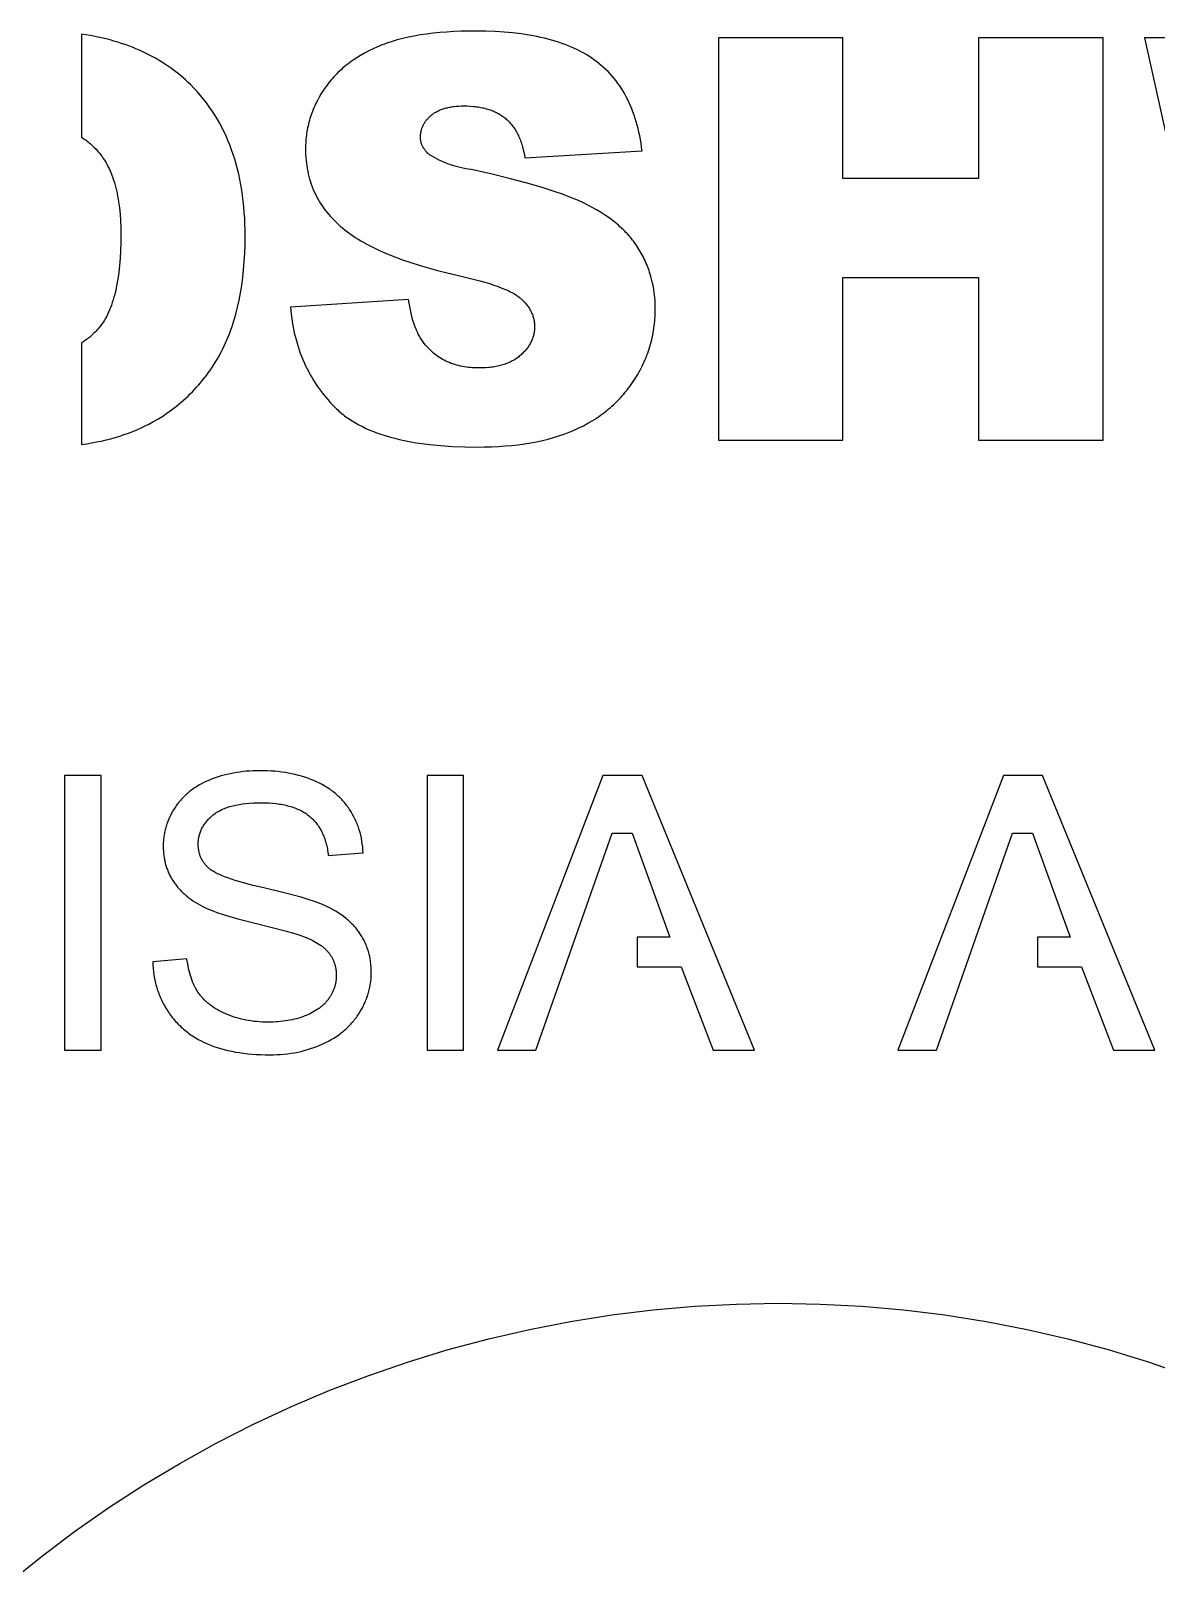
# Model space of a CAD drawing. Extents: x 6637 to 7139, y -93 to 119.
# Drawn here: x 6734.49 to 6765.24, y 26.84 to 69.22 of the extents above; entities that cross this region are included whole.
import ezdxf

# ---------------------------------------------------------------- set-up
doc = ezdxf.new("R2010")
doc.units = 0
doc.header["$MEASUREMENT"] = 0
doc.layers.add('DEFAULT', color=7, linetype='CONTINUOUS')
doc.layers.add('MAKE2D$VISIBLE$CURVES', color=7, linetype='CONTINUOUS')

msp = doc.modelspace()

# ---------------------------------------------------------------- linework, layer by layer
at = {"layer": 'DEFAULT'}
msp.add_lwpolyline([(6735.87, 66.318), (6735.9, 66.298), (6735.93, 66.277), (6735.96, 66.257), (6735.99, 66.235), (6736.019, 66.213), (6736.047, 66.191), (6736.076, 66.167), (6736.104, 66.144), (6736.132, 66.119), (6736.159, 66.094), (6736.186, 66.069), (6736.212, 66.043), (6736.265, 65.989), (6736.315, 65.933), (6736.354, 65.888), (6736.391, 65.84), (6736.427, 65.792), (6736.462, 65.741), (6736.496, 65.689), (6736.528, 65.635), (6736.559, 65.58), (6736.589, 65.523), (6736.618, 65.464), (6736.645, 65.404), (6736.672, 65.342), (6736.697, 65.279), (6736.72, 65.214), (6736.743, 65.147), (6736.764, 65.079), (6736.785, 65.009), (6736.804, 64.937), (6736.821, 64.864), (6736.838, 64.789), (6736.853, 64.712), (6736.867, 64.634), (6736.88, 64.554), (6736.902, 64.39), (6736.919, 64.219), (6736.931, 64.041), (6736.939, 63.857), (6736.941, 63.666), (6736.939, 63.44), (6736.932, 63.223), (6736.92, 63.015), (6736.904, 62.815), (6736.882, 62.625), (6736.857, 62.443), (6736.842, 62.355), (6736.826, 62.27), (6736.809, 62.187), (6736.791, 62.106), (6736.772, 62.027), (6736.751, 61.95), (6736.73, 61.876), (6736.707, 61.804), (6736.683, 61.734), (6736.658, 61.666), (6736.631, 61.601), (6736.604, 61.538), (6736.575, 61.476), (6736.545, 61.418), (6736.514, 61.361), (6736.482, 61.307), (6736.465, 61.28), (6736.449, 61.254), (6736.432, 61.229), (6736.414, 61.204), (6736.396, 61.18), (6736.378, 61.156), (6736.36, 61.133), (6736.341, 61.111), (6736.315, 61.081), (6736.289, 61.051), (6736.262, 61.022), (6736.235, 60.994), (6736.207, 60.966), (6736.178, 60.939), (6736.15, 60.912), (6736.12, 60.887), (6736.091, 60.862), (6736.06, 60.837), (6736.03, 60.814), (6735.999, 60.791), (6735.967, 60.768), (6735.935, 60.746), (6735.903, 60.725), (6735.87, 60.705), (6735.87, 57.929), (6736.008, 57.949), (6736.143, 57.971), (6736.277, 57.996), (6736.408, 58.023), (6736.537, 58.053), (6736.664, 58.085), (6736.789, 58.12), (6736.912, 58.157), (6737.032, 58.197), (6737.15, 58.239), (6737.266, 58.284), (6737.38, 58.331), (6737.492, 58.381), (6737.601, 58.433), (6737.709, 58.487), (6737.814, 58.544), (6737.965, 58.632), (6738.111, 58.724), (6738.183, 58.772), (6738.253, 58.821), (6738.322, 58.87), (6738.391, 58.921), (6738.458, 58.973), (6738.523, 59.026), (6738.588, 59.08), (6738.652, 59.135), (6738.714, 59.192), (6738.776, 59.249), (6738.836, 59.307), (6738.895, 59.367), (6738.953, 59.427), (6739.01, 59.489), (6739.066, 59.551), (6739.12, 59.615), (6739.174, 59.68), (6739.226, 59.746), (6739.277, 59.813), (6739.327, 59.881), (6739.376, 59.95), (6739.424, 60.02), (6739.471, 60.091), (6739.516, 60.163), (6739.561, 60.236), (6739.604, 60.311), (6739.687, 60.463), (6739.727, 60.54), (6739.766, 60.619), (6739.803, 60.7), (6739.839, 60.782), (6739.874, 60.865), (6739.908, 60.949), (6739.94, 61.035), (6739.971, 61.122), (6740.029, 61.301), (6740.082, 61.485), (6740.131, 61.674), (6740.174, 61.869), (6740.212, 62.069), (6740.245, 62.274), (6740.272, 62.485), (6740.295, 62.702), (6740.313, 62.923), (6740.326, 63.151), (6740.333, 63.383), (6740.336, 63.621), (6740.334, 63.786), (6740.33, 63.948), (6740.323, 64.108), (6740.312, 64.266), (6740.299, 64.421), (6740.284, 64.575), (6740.265, 64.725), (6740.243, 64.874), (6740.218, 65.02), (6740.191, 65.164), (6740.16, 65.306), (6740.127, 65.445), (6740.091, 65.582), (6740.052, 65.717), (6740.01, 65.849), (6739.965, 65.979), (6739.917, 66.107), (6739.866, 66.232), (6739.813, 66.355), (6739.756, 66.476), (6739.697, 66.595), (6739.634, 66.711), (6739.569, 66.825), (6739.501, 66.937), (6739.43, 67.046), (6739.356, 67.153), (6739.279, 67.258), (6739.2, 67.36), (6739.117, 67.46), (6739.032, 67.558), (6738.943, 67.653), (6738.852, 67.747), (6738.781, 67.816), (6738.708, 67.883), (6738.634, 67.949), (6738.559, 68.013), (6738.482, 68.076), (6738.404, 68.136), (6738.324, 68.196), (6738.243, 68.253), (6738.16, 68.309), (6738.076, 68.363), (6737.991, 68.415), (6737.904, 68.466), (6737.816, 68.515), (6737.726, 68.563), (6737.635, 68.609), (6737.543, 68.653), (6737.449, 68.696), (6737.353, 68.736), (6737.257, 68.776), (6737.158, 68.813), (6737.059, 68.849), (6736.958, 68.883), (6736.855, 68.916), (6736.752, 68.947), (6736.646, 68.976), (6736.54, 69.004), (6736.322, 69.054), (6736.099, 69.097), (6735.87, 69.134)], close=True, dxfattribs=at)
at = {"layer": 'MAKE2D$VISIBLE$CURVES', "color": 7}
msp.add_lwpolyline([(6741.572, 61.68), (6741.582, 61.577), (6741.594, 61.475), (6741.607, 61.374), (6741.622, 61.274), (6741.64, 61.175), (6741.658, 61.077), (6741.679, 60.981), (6741.702, 60.885), (6741.726, 60.791), (6741.753, 60.698), (6741.781, 60.606), (6741.811, 60.515), (6741.842, 60.425), (6741.876, 60.337), (6741.911, 60.249), (6741.949, 60.163), (6741.988, 60.078), (6742.029, 59.994), (6742.071, 59.911), (6742.116, 59.829), (6742.162, 59.749), (6742.211, 59.669), (6742.261, 59.591), (6742.313, 59.514), (6742.366, 59.438), (6742.422, 59.363), (6742.479, 59.289), (6742.539, 59.217), (6742.6, 59.145), (6742.662, 59.075), (6742.727, 59.006), (6742.794, 58.938), (6742.828, 58.904), (6742.863, 58.871), (6742.899, 58.839), (6742.935, 58.807), (6742.973, 58.776), (6743.011, 58.745), (6743.05, 58.715), (6743.09, 58.685), (6743.131, 58.656), (6743.173, 58.627), (6743.216, 58.599), (6743.259, 58.571), (6743.348, 58.517), (6743.441, 58.466), (6743.537, 58.416), (6743.636, 58.369), (6743.739, 58.323), (6743.845, 58.28), (6743.955, 58.239), (6744.068, 58.2), (6744.184, 58.163), (6744.304, 58.128), (6744.427, 58.096), (6744.553, 58.065), (6744.683, 58.037), (6744.816, 58.01), (6744.952, 57.986), (6745.092, 57.964), (6745.382, 57.926), (6745.685, 57.897), (6746.002, 57.875), (6746.332, 57.863), (6746.675, 57.859), (6746.873, 57.86), (6747.066, 57.866), (6747.255, 57.875), (6747.439, 57.887), (6747.62, 57.904), (6747.796, 57.923), (6747.967, 57.947), (6748.135, 57.974), (6748.298, 58.004), (6748.457, 58.039), (6748.612, 58.076), (6748.762, 58.118), (6748.908, 58.163), (6749.05, 58.211), (6749.187, 58.264), (6749.321, 58.319), (6749.45, 58.379), (6749.576, 58.441), (6749.698, 58.507), (6749.816, 58.577), (6749.874, 58.613), (6749.931, 58.65), (6749.987, 58.687), (6750.042, 58.726), (6750.096, 58.765), (6750.15, 58.805), (6750.202, 58.846), (6750.254, 58.888), (6750.304, 58.931), (6750.354, 58.974), (6750.403, 59.019), (6750.451, 59.064), (6750.498, 59.11), (6750.544, 59.157), (6750.589, 59.205), (6750.633, 59.253), (6750.676, 59.303), (6750.719, 59.353), (6750.76, 59.404), (6750.801, 59.456), (6750.841, 59.509), (6750.879, 59.562), (6750.917, 59.617), (6750.954, 59.672), (6751.025, 59.784), (6751.059, 59.841), (6751.091, 59.898), (6751.123, 59.955), (6751.153, 60.012), (6751.182, 60.07), (6751.21, 60.128), (6751.237, 60.187), (6751.263, 60.246), (6751.287, 60.305), (6751.311, 60.364), (6751.333, 60.424), (6751.354, 60.484), (6751.374, 60.544), (6751.393, 60.605), (6751.41, 60.666), (6751.427, 60.727), (6751.442, 60.789), (6751.457, 60.851), (6751.47, 60.914), (6751.482, 60.976), (6751.493, 61.039), (6751.502, 61.102), (6751.511, 61.166), (6751.518, 61.23), (6751.525, 61.294), (6751.53, 61.359), (6751.534, 61.424), (6751.537, 61.489), (6751.539, 61.62), (6751.537, 61.732), (6751.532, 61.843), (6751.523, 61.952), (6751.511, 62.059), (6751.496, 62.166), (6751.477, 62.271), (6751.455, 62.374), (6751.429, 62.477), (6751.4, 62.578), (6751.384, 62.628), (6751.368, 62.677), (6751.35, 62.727), (6751.332, 62.775), (6751.312, 62.824), (6751.292, 62.872), (6751.271, 62.92), (6751.249, 62.968), (6751.227, 63.015), (6751.203, 63.062), (6751.154, 63.155), (6751.1, 63.247), (6751.073, 63.292), (6751.044, 63.337), (6751.014, 63.381), (6750.983, 63.425), (6750.951, 63.468), (6750.918, 63.511), (6750.884, 63.553), (6750.849, 63.595), (6750.812, 63.637), (6750.775, 63.678), (6750.737, 63.718), (6750.698, 63.759), (6750.658, 63.798), (6750.617, 63.837), (6750.574, 63.876), (6750.531, 63.915), (6750.441, 63.99), (6750.348, 64.063), (6750.25, 64.135), (6750.148, 64.204), (6750.042, 64.272), (6749.932, 64.338), (6749.817, 64.402), (6749.699, 64.464), (6749.574, 64.526), (6749.439, 64.587), (6749.294, 64.648), (6749.139, 64.709), (6748.974, 64.77), (6748.799, 64.831), (6748.421, 64.952), (6748.002, 65.074), (6747.544, 65.194), (6747.047, 65.315), (6746.511, 65.435, -0.10995), (6745.372, 65.839), (6745.356, 65.853), (6745.342, 65.866), (6745.327, 65.879), (6745.314, 65.893), (6745.3, 65.906), (6745.287, 65.92), (6745.275, 65.934), (6745.263, 65.948), (6745.252, 65.962), (6745.241, 65.976), (6745.231, 65.99), (6745.221, 66.004), (6745.211, 66.019), (6745.202, 66.033), (6745.194, 66.048), (6745.186, 66.062), (6745.179, 66.077), (6745.172, 66.092), (6745.165, 66.107), (6745.159, 66.122), (6745.153, 66.137), (6745.148, 66.153), (6745.144, 66.168), (6745.14, 66.184), (6745.136, 66.199), (6745.133, 66.215), (6745.13, 66.231), (6745.128, 66.247), (6745.126, 66.263), (6745.125, 66.279), (6745.124, 66.295), (6745.124, 66.312), (6745.125, 66.334), (6745.125, 66.356), (6745.127, 66.378), (6745.129, 66.4), (6745.132, 66.421), (6745.135, 66.443), (6745.139, 66.464), (6745.143, 66.485), (6745.148, 66.505), (6745.153, 66.526), (6745.16, 66.546), (6745.166, 66.566), (6745.174, 66.586), (6745.182, 66.606), (6745.19, 66.625), (6745.199, 66.644), (6745.209, 66.663), (6745.219, 66.682), (6745.23, 66.7), (6745.241, 66.719), (6745.253, 66.737), (6745.266, 66.755), (6745.279, 66.773), (6745.293, 66.79), (6745.307, 66.807), (6745.322, 66.824), (6745.338, 66.841), (6745.354, 66.858), (6745.37, 66.874), (6745.388, 66.891), (6745.406, 66.907), (6745.424, 66.922), (6745.443, 66.938), (6745.463, 66.953), (6745.483, 66.967), (6745.503, 66.981), (6745.525, 66.995), (6745.547, 67.008), (6745.569, 67.02), (6745.592, 67.032), (6745.616, 67.044), (6745.64, 67.055), (6745.665, 67.065), (6745.69, 67.075), (6745.716, 67.085), (6745.742, 67.094), (6745.769, 67.103), (6745.797, 67.111), (6745.825, 67.118), (6745.854, 67.125), (6745.883, 67.132), (6745.913, 67.138), (6745.943, 67.144), (6745.974, 67.149), (6746.006, 67.154), (6746.038, 67.158), (6746.104, 67.165), (6746.172, 67.169), (6746.243, 67.172), (6746.316, 67.173), (6746.404, 67.172), (6746.491, 67.168), (6746.575, 67.162), (6746.616, 67.157), (6746.656, 67.152), (6746.696, 67.147), (6746.735, 67.14), (6746.774, 67.134), (6746.812, 67.126), (6746.849, 67.118), (6746.886, 67.109), (6746.922, 67.099), (6746.957, 67.089), (6746.992, 67.078), (6747.027, 67.067), (6747.06, 67.054), (6747.093, 67.042), (6747.126, 67.028), (6747.158, 67.014), (6747.189, 66.999), (6747.22, 66.984), (6747.25, 66.968), (6747.279, 66.951), (6747.308, 66.933), (6747.337, 66.915), (6747.364, 66.896), (6747.391, 66.877), (6747.418, 66.857), (6747.444, 66.836), (6747.469, 66.815), (6747.493, 66.792), (6747.518, 66.769), (6747.541, 66.746), (6747.564, 66.721), (6747.587, 66.695), (6747.609, 66.669), (6747.63, 66.642), (6747.651, 66.614), (6747.671, 66.586), (6747.691, 66.556), (6747.71, 66.526), (6747.729, 66.495), (6747.747, 66.464), (6747.765, 66.431), (6747.782, 66.398), (6747.798, 66.364), (6747.814, 66.329), (6747.829, 66.293), (6747.844, 66.257), (6747.859, 66.219), (6747.872, 66.181), (6747.885, 66.142), (6747.898, 66.103), (6747.91, 66.062), (6747.922, 66.021), (6747.943, 65.936), (6747.962, 65.848), (6747.979, 65.757), (6751.179, 65.944), (6751.165, 66.05), (6751.149, 66.154), (6751.132, 66.257), (6751.113, 66.357), (6751.092, 66.456), (6751.069, 66.553), (6751.045, 66.648), (6751.018, 66.741), (6750.99, 66.832), (6750.961, 66.922), (6750.929, 67.01), (6750.896, 67.096), (6750.861, 67.18), (6750.824, 67.262), (6750.786, 67.343), (6750.745, 67.422), (6750.704, 67.499), (6750.66, 67.574), (6750.614, 67.647), (6750.567, 67.719), (6750.518, 67.788), (6750.467, 67.856), (6750.415, 67.922), (6750.361, 67.987), (6750.305, 68.049), (6750.247, 68.11), (6750.188, 68.169), (6750.126, 68.226), (6750.063, 68.281), (6749.999, 68.335), (6749.932, 68.386), (6749.864, 68.436), (6749.794, 68.484), (6749.722, 68.531), (6749.648, 68.576), (6749.572, 68.62), (6749.494, 68.662), (6749.414, 68.702), (6749.333, 68.741), (6749.249, 68.779), (6749.163, 68.815), (6749.075, 68.849), (6748.986, 68.882), (6748.894, 68.913), (6748.801, 68.943), (6748.705, 68.971), (6748.608, 68.998), (6748.509, 69.023), (6748.407, 69.047), (6748.304, 69.069), (6748.092, 69.109), (6747.871, 69.143), (6747.643, 69.17), (6747.407, 69.192), (6747.164, 69.207), (6746.912, 69.216), (6746.653, 69.219), (6746.235, 69.212), (6746.035, 69.204), (6745.841, 69.192), (6745.652, 69.177), (6745.469, 69.159), (6745.291, 69.137), (6745.12, 69.111), (6744.954, 69.083), (6744.793, 69.051), (6744.639, 69.015), (6744.49, 68.977), (6744.347, 68.935), (6744.209, 68.889), (6744.143, 68.865), (6744.077, 68.84), (6744.014, 68.815), (6743.951, 68.788), (6743.83, 68.733), (6743.713, 68.676), (6743.599, 68.615), (6743.49, 68.553), (6743.384, 68.487), (6743.282, 68.42), (6743.232, 68.385), (6743.184, 68.35), (6743.136, 68.314), (6743.09, 68.277), (6743.044, 68.24), (6742.999, 68.202), (6742.956, 68.163), (6742.913, 68.124), (6742.871, 68.084), (6742.83, 68.043), (6742.79, 68.002), (6742.751, 67.961), (6742.714, 67.918), (6742.677, 67.875), (6742.641, 67.832), (6742.606, 67.787), (6742.572, 67.743), (6742.538, 67.697), (6742.506, 67.651), (6742.475, 67.604), (6742.416, 67.51), (6742.36, 67.415), (6742.308, 67.319), (6742.26, 67.222), (6742.238, 67.173), (6742.216, 67.124), (6742.196, 67.075), (6742.176, 67.026), (6742.157, 66.977), (6742.14, 66.927), (6742.123, 66.878), (6742.107, 66.828), (6742.092, 66.778), (6742.078, 66.727), (6742.065, 66.677), (6742.053, 66.626), (6742.042, 66.575), (6742.032, 66.524), (6742.023, 66.473), (6742.015, 66.422), (6742.008, 66.37), (6742.002, 66.319), (6741.996, 66.267), (6741.992, 66.215), (6741.989, 66.162), (6741.986, 66.11), (6741.985, 66.057), (6741.984, 66.004), (6741.985, 65.924), (6741.988, 65.845), (6741.993, 65.767), (6741.999, 65.689), (6742.008, 65.613), (6742.018, 65.537), (6742.03, 65.462), (6742.044, 65.388), (6742.06, 65.315), (6742.078, 65.243), (6742.098, 65.172), (6742.119, 65.102), (6742.143, 65.033), (6742.168, 64.964), (6742.195, 64.896), (6742.224, 64.83), (6742.255, 64.764), (6742.288, 64.699), (6742.322, 64.635), (6742.359, 64.572), (6742.397, 64.509), (6742.438, 64.448), (6742.48, 64.388), (6742.524, 64.328), (6742.57, 64.269), (6742.618, 64.212), (6742.667, 64.155), (6742.719, 64.099), (6742.772, 64.044), (6742.827, 63.989), (6742.885, 63.936), (6742.944, 63.884), (6743.004, 63.832), (6743.067, 63.781), (6743.133, 63.731), (6743.201, 63.681), (6743.272, 63.632), (6743.345, 63.583), (6743.421, 63.535), (6743.499, 63.488), (6743.58, 63.442), (6743.663, 63.396), (6743.749, 63.351), (6743.838, 63.306), (6744.022, 63.219), (6744.216, 63.134), (6744.42, 63.052), (6744.634, 62.973), (6744.858, 62.896), (6745.092, 62.821), (6745.336, 62.75), (6745.59, 62.68), (6745.854, 62.614), (6746.128, 62.55), (6746.454, 62.474), (6746.748, 62.397), (6746.884, 62.359), (6747.012, 62.32), (6747.132, 62.28), (6747.245, 62.241), (6747.35, 62.201), (6747.447, 62.16), (6747.492, 62.14), (6747.536, 62.12), (6747.578, 62.099), (6747.618, 62.079), (6747.656, 62.058), (6747.692, 62.038), (6747.726, 62.017), (6747.758, 61.996), (6747.788, 61.976), (6747.816, 61.955), (6747.83, 61.944), (6747.843, 61.934), (6747.855, 61.923), (6747.867, 61.913), (6747.89, 61.892), (6747.912, 61.87), (6747.934, 61.849), (6747.955, 61.827), (6747.975, 61.805), (6747.994, 61.783), (6748.013, 61.761), (6748.031, 61.738), (6748.048, 61.716), (6748.065, 61.693), (6748.08, 61.67), (6748.095, 61.647), (6748.11, 61.624), (6748.123, 61.6), (6748.136, 61.577), (6748.148, 61.553), (6748.159, 61.529), (6748.17, 61.505), (6748.18, 61.481), (6748.189, 61.456), (6748.197, 61.431), (6748.205, 61.407), (6748.212, 61.382), (6748.218, 61.356), (6748.224, 61.331), (6748.228, 61.305), (6748.232, 61.28), (6748.236, 61.254), (6748.238, 61.228), (6748.24, 61.201), (6748.241, 61.175), (6748.242, 61.148), (6748.241, 61.12), (6748.24, 61.093), (6748.238, 61.065), (6748.235, 61.038), (6748.232, 61.011), (6748.228, 60.984), (6748.223, 60.957), (6748.217, 60.93), (6748.211, 60.904), (6748.203, 60.878), (6748.195, 60.852), (6748.186, 60.826), (6748.177, 60.801), (6748.166, 60.776), (6748.155, 60.751), (6748.143, 60.726), (6748.131, 60.701), (6748.117, 60.677), (6748.103, 60.653), (6748.088, 60.629), (6748.072, 60.605), (6748.056, 60.581), (6748.038, 60.558), (6748.02, 60.535), (6748.001, 60.512), (6747.982, 60.489), (6747.962, 60.467), (6747.94, 60.445), (6747.919, 60.423), (6747.896, 60.401), (6747.872, 60.379), (6747.848, 60.358), (6747.823, 60.337), (6747.798, 60.316), (6747.771, 60.297), (6747.745, 60.278), (6747.717, 60.26), (6747.689, 60.242), (6747.66, 60.225), (6747.631, 60.209), (6747.601, 60.193), (6747.57, 60.178), (6747.538, 60.164), (6747.506, 60.15), (6747.474, 60.137), (6747.44, 60.125), (6747.406, 60.113), (6747.371, 60.102), (6747.336, 60.092), (6747.3, 60.082), (6747.263, 60.073), (6747.226, 60.065), (6747.188, 60.057), (6747.15, 60.05), (6747.11, 60.044), (6747.07, 60.038), (6747.03, 60.033), (6746.989, 60.029), (6746.904, 60.022), (6746.817, 60.018), (6746.728, 60.017), (6746.667, 60.017), (6746.608, 60.019), (6746.549, 60.023), (6746.491, 60.027), (6746.434, 60.033), (6746.378, 60.04), (6746.323, 60.049), (6746.269, 60.058), (6746.215, 60.07), (6746.163, 60.082), (6746.111, 60.096), (6746.06, 60.111), (6746.011, 60.127), (6745.962, 60.144), (6745.913, 60.163), (6745.866, 60.184), (6745.82, 60.205), (6745.774, 60.228), (6745.73, 60.252), (6745.686, 60.277), (6745.643, 60.304), (6745.601, 60.332), (6745.56, 60.361), (6745.52, 60.392), (6745.48, 60.424), (6745.442, 60.457), (6745.404, 60.492), (6745.367, 60.527), (6745.331, 60.565), (6745.296, 60.603), (6745.262, 60.643), (6745.229, 60.684), (6745.209, 60.71), (6745.19, 60.737), (6745.171, 60.764), (6745.152, 60.793), (6745.134, 60.822), (6745.116, 60.851), (6745.099, 60.882), (6745.082, 60.913), (6745.065, 60.945), (6745.049, 60.978), (6745.033, 61.011), (6745.018, 61.046), (6745.003, 61.08), (6744.989, 61.116), (6744.961, 61.19), (6744.935, 61.266), (6744.911, 61.345), (6744.889, 61.428), (6744.868, 61.513), (6744.849, 61.601), (6744.832, 61.692), (6744.816, 61.786), (6744.802, 61.883)], format="xyb", close=True, dxfattribs=at)
for points in [[(6756.657, 69.032), (6753.262, 69.032), (6753.262, 58.046), (6756.657, 58.046), (6756.657, 62.49), (6760.367, 62.49), (6760.367, 58.046), (6763.776, 58.046), (6763.776, 69.032), (6760.367, 69.032), (6760.367, 65.188), (6756.657, 65.188)], [(6768.125, 69.032), (6764.9, 69.032), (6767.344, 58.046), (6770.673, 58.046), (6772.593, 64.963), (6774.52, 58.046), (6777.848, 58.046), (6780.27, 69.032), (6777.062, 69.032), (6775.9, 62.89), (6774.197, 69.032), (6770.984, 69.032), (6769.285, 62.882)], [(6735.406, 41.39), (6736.399, 41.39), (6736.399, 48.891), (6735.406, 48.891)], [(6742.605, 46.706), (6743.557, 46.778), (6743.553, 46.86), (6743.546, 46.941), (6743.536, 47.021), (6743.525, 47.099), (6743.51, 47.177), (6743.493, 47.254), (6743.474, 47.329), (6743.452, 47.404), (6743.428, 47.477), (6743.415, 47.513), (6743.401, 47.549), (6743.387, 47.585), (6743.372, 47.62), (6743.357, 47.656), (6743.34, 47.69), (6743.324, 47.725), (6743.306, 47.759), (6743.27, 47.827), (6743.23, 47.894), (6743.189, 47.96), (6743.167, 47.992), (6743.145, 48.024), (6743.122, 48.056), (6743.099, 48.087), (6743.075, 48.117), (6743.05, 48.147), (6743.025, 48.176), (6742.999, 48.205), (6742.973, 48.234), (6742.946, 48.262), (6742.918, 48.289), (6742.89, 48.316), (6742.862, 48.342), (6742.833, 48.368), (6742.803, 48.394), (6742.772, 48.419), (6742.742, 48.443), (6742.71, 48.467), (6742.678, 48.491), (6742.645, 48.514), (6742.612, 48.536), (6742.578, 48.558), (6742.544, 48.579), (6742.509, 48.6), (6742.437, 48.641), (6742.364, 48.68), (6742.287, 48.716), (6742.209, 48.751), (6742.129, 48.783), (6742.047, 48.814), (6741.963, 48.842), (6741.878, 48.868), (6741.792, 48.892), (6741.703, 48.914), (6741.614, 48.934), (6741.523, 48.952), (6741.43, 48.968), (6741.336, 48.981), (6741.24, 48.993), (6741.143, 49.002), (6741.044, 49.01), (6740.943, 49.015), (6740.841, 49.018), (6740.738, 49.019), (6740.644, 49.018), (6740.551, 49.015), (6740.459, 49.01), (6740.368, 49.003), (6740.278, 48.994), (6740.189, 48.983), (6740.102, 48.97), (6740.015, 48.955), (6739.93, 48.938), (6739.845, 48.919), (6739.762, 48.898), (6739.68, 48.875), (6739.598, 48.85), (6739.518, 48.823), (6739.439, 48.794), (6739.361, 48.763), (6739.285, 48.731), (6739.211, 48.696), (6739.14, 48.659), (6739.07, 48.621), (6739.037, 48.601), (6739.003, 48.58), (6738.971, 48.559), (6738.939, 48.538), (6738.907, 48.516), (6738.876, 48.494), (6738.846, 48.471), (6738.816, 48.448), (6738.787, 48.424), (6738.759, 48.4), (6738.731, 48.376), (6738.703, 48.351), (6738.677, 48.325), (6738.65, 48.299), (6738.625, 48.273), (6738.6, 48.246), (6738.575, 48.218), (6738.551, 48.191), (6738.528, 48.162), (6738.505, 48.134), (6738.483, 48.104), (6738.461, 48.075), (6738.44, 48.044), (6738.42, 48.014), (6738.381, 47.952), (6738.344, 47.889), (6738.31, 47.826), (6738.294, 47.794), (6738.279, 47.762), (6738.264, 47.73), (6738.25, 47.698), (6738.236, 47.666), (6738.223, 47.633), (6738.211, 47.6), (6738.199, 47.568), (6738.188, 47.535), (6738.178, 47.501), (6738.168, 47.468), (6738.159, 47.435), (6738.151, 47.401), (6738.143, 47.368), (6738.136, 47.334), (6738.129, 47.3), (6738.123, 47.266), (6738.118, 47.231), (6738.113, 47.197), (6738.109, 47.162), (6738.105, 47.128), (6738.103, 47.093), (6738.1, 47.058), (6738.099, 47.023), (6738.098, 46.987), (6738.097, 46.952), (6738.099, 46.888), (6738.102, 46.824), (6738.107, 46.762), (6738.114, 46.7), (6738.123, 46.639), (6738.129, 46.609), (6738.135, 46.578), (6738.141, 46.549), (6738.148, 46.519), (6738.155, 46.489), (6738.163, 46.46), (6738.172, 46.431), (6738.181, 46.402), (6738.19, 46.374), (6738.2, 46.345), (6738.211, 46.317), (6738.222, 46.289), (6738.234, 46.261), (6738.246, 46.233), (6738.258, 46.205), (6738.271, 46.178), (6738.285, 46.151), (6738.299, 46.124), (6738.314, 46.097), (6738.329, 46.071), (6738.345, 46.044), (6738.361, 46.018), (6738.378, 45.992), (6738.395, 45.967), (6738.413, 45.941), (6738.431, 45.916), (6738.45, 45.891), (6738.469, 45.867), (6738.489, 45.842), (6738.51, 45.818), (6738.531, 45.794), (6738.552, 45.771), (6738.575, 45.748), (6738.597, 45.724), (6738.644, 45.679), (6738.693, 45.635), (6738.744, 45.592), (6738.797, 45.55), (6738.853, 45.509), (6738.91, 45.469), (6738.97, 45.43), (6739.032, 45.392), (6739.096, 45.355), (6739.162, 45.32), (6739.216, 45.292), (6739.275, 45.264), (6739.339, 45.236), (6739.408, 45.208), (6739.481, 45.179), (6739.56, 45.151), (6739.731, 45.093), (6739.922, 45.034), (6740.132, 44.974), (6740.61, 44.852), (6741.461, 44.636), (6741.749, 44.553), (6741.859, 44.517), (6741.905, 44.501), (6741.945, 44.486), (6742.003, 44.463), (6742.059, 44.44), (6742.113, 44.416), (6742.164, 44.391), (6742.214, 44.366), (6742.261, 44.339), (6742.306, 44.313), (6742.35, 44.285), (6742.391, 44.257), (6742.411, 44.243), (6742.43, 44.229), (6742.449, 44.214), (6742.467, 44.2), (6742.485, 44.185), (6742.502, 44.17), (6742.519, 44.154), (6742.535, 44.139), (6742.55, 44.123), (6742.566, 44.108), (6742.58, 44.092), (6742.594, 44.076), (6742.608, 44.059), (6742.621, 44.043), (6742.633, 44.027), (6742.646, 44.01), (6742.657, 43.993), (6742.669, 43.976), (6742.68, 43.959), (6742.69, 43.941), (6742.701, 43.923), (6742.71, 43.906), (6742.72, 43.888), (6742.729, 43.87), (6742.737, 43.851), (6742.746, 43.833), (6742.753, 43.814), (6742.761, 43.795), (6742.768, 43.776), (6742.774, 43.757), (6742.781, 43.738), (6742.786, 43.718), (6742.792, 43.699), (6742.797, 43.679), (6742.801, 43.659), (6742.806, 43.638), (6742.809, 43.618), (6742.813, 43.597), (6742.816, 43.577), (6742.818, 43.556), (6742.821, 43.535), (6742.822, 43.513), (6742.824, 43.492), (6742.825, 43.47), (6742.825, 43.448), (6742.826, 43.426), (6742.825, 43.405), (6742.825, 43.383), (6742.824, 43.362), (6742.822, 43.34), (6742.82, 43.319), (6742.818, 43.298), (6742.815, 43.277), (6742.812, 43.256), (6742.809, 43.235), (6742.805, 43.214), (6742.8, 43.194), (6742.796, 43.173), (6742.79, 43.153), (6742.785, 43.132), (6742.779, 43.112), (6742.772, 43.092), (6742.766, 43.072), (6742.758, 43.052), (6742.751, 43.032), (6742.743, 43.013), (6742.734, 42.993), (6742.725, 42.973), (6742.716, 42.954), (6742.706, 42.935), (6742.696, 42.916), (6742.685, 42.897), (6742.674, 42.878), (6742.663, 42.859), (6742.651, 42.84), (6742.639, 42.821), (6742.626, 42.803), (6742.613, 42.784), (6742.6, 42.766), (6742.586, 42.748), (6742.571, 42.73), (6742.557, 42.713), (6742.541, 42.695), (6742.526, 42.678), (6742.51, 42.662), (6742.493, 42.645), (6742.476, 42.629), (6742.459, 42.613), (6742.441, 42.597), (6742.423, 42.581), (6742.404, 42.566), (6742.385, 42.551), (6742.365, 42.536), (6742.345, 42.521), (6742.325, 42.507), (6742.304, 42.493), (6742.261, 42.466), (6742.216, 42.439), (6742.169, 42.413), (6742.121, 42.389), (6742.071, 42.365), (6742.019, 42.343), (6741.966, 42.321), (6741.911, 42.301), (6741.855, 42.282), (6741.798, 42.264), (6741.74, 42.247), (6741.681, 42.232), (6741.621, 42.218), (6741.56, 42.206), (6741.498, 42.195), (6741.434, 42.185), (6741.37, 42.176), (6741.305, 42.169), (6741.239, 42.163), (6741.171, 42.158), (6741.103, 42.155), (6741.033, 42.153), (6740.963, 42.152), (6740.884, 42.153), (6740.805, 42.156), (6740.728, 42.16), (6740.651, 42.166), (6740.576, 42.174), (6740.501, 42.184), (6740.428, 42.195), (6740.355, 42.208), (6740.284, 42.223), (6740.213, 42.239), (6740.144, 42.258), (6740.076, 42.278), (6740.008, 42.299), (6739.942, 42.323), (6739.876, 42.348), (6739.812, 42.375), (6739.749, 42.403), (6739.688, 42.433), (6739.629, 42.463), (6739.573, 42.495), (6739.518, 42.528), (6739.466, 42.561), (6739.415, 42.596), (6739.391, 42.614), (6739.367, 42.632), (6739.344, 42.65), (6739.321, 42.669), (6739.299, 42.688), (6739.277, 42.707), (6739.256, 42.727), (6739.235, 42.746), (6739.215, 42.766), (6739.195, 42.787), (6739.176, 42.807), (6739.158, 42.828), (6739.139, 42.849), (6739.122, 42.87), (6739.105, 42.892), (6739.088, 42.914), (6739.072, 42.936), (6739.057, 42.958), (6739.042, 42.981), (6739.027, 43.004), (6739.013, 43.028), (6738.999, 43.052), (6738.985, 43.076), (6738.972, 43.101), (6738.946, 43.151), (6738.922, 43.203), (6738.899, 43.257), (6738.878, 43.313), (6738.858, 43.37), (6738.839, 43.428), (6738.822, 43.488), (6738.806, 43.55), (6738.792, 43.613), (6738.778, 43.678), (6738.767, 43.744), (6738.756, 43.812), (6738.747, 43.882), (6737.811, 43.8), (6737.815, 43.707), (6737.822, 43.614), (6737.832, 43.523), (6737.844, 43.434), (6737.86, 43.345), (6737.878, 43.258), (6737.889, 43.215), (6737.9, 43.172), (6737.912, 43.129), (6737.924, 43.087), (6737.937, 43.045), (6737.951, 43.003), (6737.966, 42.962), (6737.981, 42.921), (6737.998, 42.88), (6738.014, 42.84), (6738.032, 42.799), (6738.05, 42.76), (6738.069, 42.72), (6738.089, 42.681), (6738.11, 42.642), (6738.131, 42.603), (6738.153, 42.565), (6738.175, 42.527), (6738.223, 42.452), (6738.248, 42.415), (6738.273, 42.378), (6738.299, 42.343), (6738.325, 42.307), (6738.352, 42.273), (6738.38, 42.239), (6738.408, 42.205), (6738.437, 42.172), (6738.467, 42.14), (6738.496, 42.108), (6738.527, 42.077), (6738.558, 42.047), (6738.59, 42.017), (6738.622, 41.987), (6738.655, 41.959), (6738.688, 41.93), (6738.723, 41.903), (6738.757, 41.876), (6738.792, 41.849), (6738.828, 41.823), (6738.864, 41.798), (6738.901, 41.774), (6738.939, 41.749), (6738.977, 41.726), (6739.016, 41.703), (6739.055, 41.681), (6739.135, 41.638), (6739.218, 41.597), (6739.303, 41.559), (6739.39, 41.523), (6739.48, 41.489), (6739.572, 41.458), (6739.667, 41.429), (6739.765, 41.402), (6739.865, 41.378), (6739.968, 41.356), (6740.073, 41.336), (6740.181, 41.319), (6740.292, 41.304), (6740.405, 41.291), (6740.521, 41.281), (6740.639, 41.272), (6740.76, 41.267), (6740.883, 41.263), (6741.009, 41.262), (6741.109, 41.263), (6741.207, 41.267), (6741.305, 41.272), (6741.401, 41.28), (6741.495, 41.291), (6741.589, 41.303), (6741.681, 41.318), (6741.772, 41.336), (6741.862, 41.355), (6741.95, 41.377), (6742.037, 41.401), (6742.123, 41.428), (6742.208, 41.456), (6742.291, 41.487), (6742.374, 41.521), (6742.455, 41.556), (6742.534, 41.594), (6742.61, 41.633), (6742.685, 41.675), (6742.757, 41.718), (6742.827, 41.763), (6742.894, 41.81), (6742.927, 41.834), (6742.959, 41.859), (6742.991, 41.884), (6743.022, 41.909), (6743.052, 41.935), (6743.082, 41.962), (6743.112, 41.989), (6743.14, 42.016), (6743.168, 42.044), (6743.196, 42.072), (6743.223, 42.101), (6743.249, 42.13), (6743.275, 42.16), (6743.3, 42.19), (6743.325, 42.22), (6743.349, 42.251), (6743.373, 42.283), (6743.396, 42.315), (6743.418, 42.347), (6743.44, 42.38), (6743.481, 42.447), (6743.52, 42.514), (6743.556, 42.581), (6743.59, 42.649), (6743.605, 42.683), (6743.62, 42.718), (6743.635, 42.752), (6743.648, 42.787), (6743.662, 42.822), (6743.674, 42.857), (6743.686, 42.892), (6743.697, 42.927), (6743.707, 42.962), (6743.717, 42.998), (6743.726, 43.033), (6743.734, 43.069), (6743.742, 43.105), (6743.749, 43.141), (6743.755, 43.177), (6743.761, 43.213), (6743.766, 43.25), (6743.77, 43.286), (6743.774, 43.323), (6743.777, 43.36), (6743.779, 43.397), (6743.781, 43.434), (6743.782, 43.471), (6743.782, 43.508), (6743.781, 43.583), (6743.778, 43.657), (6743.771, 43.73), (6743.767, 43.766), (6743.763, 43.801), (6743.758, 43.837), (6743.752, 43.872), (6743.746, 43.907), (6743.738, 43.941), (6743.731, 43.976), (6743.723, 44.01), (6743.714, 44.043), (6743.704, 44.077), (6743.694, 44.11), (6743.684, 44.143), (6743.672, 44.176), (6743.66, 44.208), (6743.648, 44.24), (6743.635, 44.272), (6743.621, 44.304), (6743.607, 44.335), (6743.592, 44.366), (6743.576, 44.397), (6743.56, 44.427), (6743.543, 44.457), (6743.526, 44.487), (6743.508, 44.517), (6743.489, 44.546), (6743.47, 44.575), (6743.45, 44.604), (6743.43, 44.632), (6743.409, 44.661), (6743.387, 44.688), (6743.364, 44.716), (6743.341, 44.743), (6743.317, 44.77), (6743.293, 44.797), (6743.268, 44.823), (6743.242, 44.849), (6743.215, 44.875), (6743.188, 44.9), (6743.16, 44.925), (6743.132, 44.95), (6743.102, 44.974), (6743.072, 44.998), (6743.011, 45.045), (6742.946, 45.091), (6742.879, 45.136), (6742.809, 45.179), (6742.737, 45.221), (6742.662, 45.262), (6742.584, 45.302), (6742.503, 45.34), (6742.444, 45.366), (6742.379, 45.392), (6742.308, 45.419), (6742.231, 45.447), (6742.059, 45.503), (6741.863, 45.562), (6741.4, 45.686), (6740.843, 45.819), (6740.555, 45.887), (6740.295, 45.955), (6740.065, 46.022), (6739.961, 46.056), (6739.863, 46.089), (6739.774, 46.123), (6739.691, 46.156), (6739.615, 46.189), (6739.58, 46.206), (6739.547, 46.222), (6739.516, 46.239), (6739.486, 46.255), (6739.458, 46.271), (6739.432, 46.288), (6739.408, 46.304), (6739.396, 46.313), (6739.385, 46.321), (6739.375, 46.329), (6739.365, 46.337), (6739.355, 46.345), (6739.346, 46.353), (6739.328, 46.37), (6739.311, 46.387), (6739.294, 46.404), (6739.278, 46.421), (6739.262, 46.438), (6739.247, 46.456), (6739.232, 46.474), (6739.218, 46.493), (6739.205, 46.511), (6739.192, 46.53), (6739.18, 46.55), (6739.168, 46.569), (6739.157, 46.589), (6739.147, 46.609), (6739.137, 46.629), (6739.127, 46.65), (6739.118, 46.671), (6739.11, 46.692), (6739.102, 46.714), (6739.095, 46.736), (6739.089, 46.758), (6739.083, 46.78), (6739.077, 46.803), (6739.073, 46.825), (6739.068, 46.849), (6739.065, 46.872), (6739.061, 46.896), (6739.059, 46.92), (6739.057, 46.944), (6739.055, 46.969), (6739.055, 46.993), (6739.054, 47.019), (6739.055, 47.048), (6739.056, 47.076), (6739.058, 47.105), (6739.061, 47.133), (6739.064, 47.161), (6739.069, 47.188), (6739.074, 47.216), (6739.08, 47.243), (6739.087, 47.27), (6739.095, 47.296), (6739.103, 47.323), (6739.112, 47.349), (6739.122, 47.375), (6739.133, 47.4), (6739.145, 47.425), (6739.157, 47.45), (6739.171, 47.475), (6739.185, 47.499), (6739.2, 47.524), (6739.215, 47.548), (6739.232, 47.571), (6739.249, 47.595), (6739.267, 47.618), (6739.286, 47.641), (6739.306, 47.663), (6739.326, 47.686), (6739.348, 47.708), (6739.37, 47.73), (6739.393, 47.751), (6739.416, 47.772), (6739.441, 47.793), (6739.466, 47.814), (6739.492, 47.835), (6739.52, 47.854), (6739.548, 47.873), (6739.577, 47.892), (6739.607, 47.909), (6739.638, 47.926), (6739.67, 47.943), (6739.703, 47.959), (6739.737, 47.974), (6739.771, 47.988), (6739.807, 48.002), (6739.844, 48.015), (6739.882, 48.028), (6739.92, 48.04), (6739.96, 48.051), (6740, 48.062), (6740.042, 48.072), (6740.084, 48.081), (6740.128, 48.09), (6740.172, 48.098), (6740.264, 48.112), (6740.359, 48.124), (6740.458, 48.133), (6740.561, 48.139), (6740.668, 48.143), (6740.779, 48.144), (6740.885, 48.143), (6740.988, 48.139), (6741.088, 48.132), (6741.185, 48.122), (6741.278, 48.109), (6741.323, 48.101), (6741.368, 48.093), (6741.412, 48.084), (6741.455, 48.075), (6741.497, 48.064), (6741.538, 48.053), (6741.578, 48.042), (6741.618, 48.029), (6741.657, 48.016), (6741.695, 48.002), (6741.732, 47.988), (6741.768, 47.973), (6741.804, 47.957), (6741.838, 47.94), (6741.872, 47.923), (6741.905, 47.904), (6741.938, 47.886), (6741.969, 47.866), (6741.999, 47.846), (6742.029, 47.825), (6742.058, 47.803), (6742.086, 47.781), (6742.113, 47.758), (6742.14, 47.734), (6742.166, 47.71), (6742.191, 47.685), (6742.216, 47.659), (6742.239, 47.633), (6742.262, 47.605), (6742.285, 47.578), (6742.306, 47.549), (6742.327, 47.52), (6742.347, 47.49), (6742.367, 47.46), (6742.385, 47.428), (6742.403, 47.396), (6742.421, 47.364), (6742.437, 47.331), (6742.453, 47.297), (6742.468, 47.262), (6742.483, 47.227), (6742.496, 47.191), (6742.509, 47.154), (6742.522, 47.117), (6742.533, 47.079), (6742.544, 47.04), (6742.554, 47.001), (6742.564, 46.961), (6742.573, 46.92), (6742.581, 46.879), (6742.588, 46.837), (6742.594, 46.794), (6742.6, 46.751)], [(6745.307, 41.39), (6746.3, 41.39), (6746.3, 48.891), (6745.307, 48.891)], [(6750.357, 47.312), (6750.905, 47.312), (6751.934, 44.47), (6751.044, 44.47), (6751.044, 43.662), (6752.241, 43.662), (6753.116, 41.39), (6754.246, 41.39), (6751.176, 48.891), (6750.107, 48.891), (6747.226, 41.39), (6748.28, 41.39)], [(6761.295, 47.312), (6761.843, 47.312), (6762.872, 44.47), (6761.982, 44.47), (6761.982, 43.662), (6763.179, 43.662), (6764.054, 41.39), (6765.185, 41.39), (6762.114, 48.891), (6761.045, 48.891), (6758.164, 41.39), (6759.218, 41.39)]]:
    msp.add_lwpolyline(points, close=True, dxfattribs=at)
msp.add_lwpolyline([(6733.877, 26.836), (6734.765, 27.553), (6735.677, 28.239), (6736.612, 28.893), (6737.57, 29.513), (6738.548, 30.1), (6739.547, 30.653), (6740.564, 31.17), (6741.599, 31.651), (6742.649, 32.097), (6743.715, 32.505), (6744.794, 32.876), (6745.885, 33.209), (6746.988, 33.504), (6748.1, 33.76), (6749.22, 33.977), (6750.347, 34.156), (6751.48, 34.294), (6752.616, 34.394), (6753.756, 34.453), (6754.897, 34.473), (6756.038, 34.453), (6757.177, 34.394), (6758.314, 34.294), (6759.447, 34.156), (6760.574, 33.977), (6761.694, 33.76), (6762.806, 33.504), (6763.908, 33.209), (6765, 32.876), (6766.079, 32.505)], dxfattribs=at)

doc.saveas('drawing.dxf')
